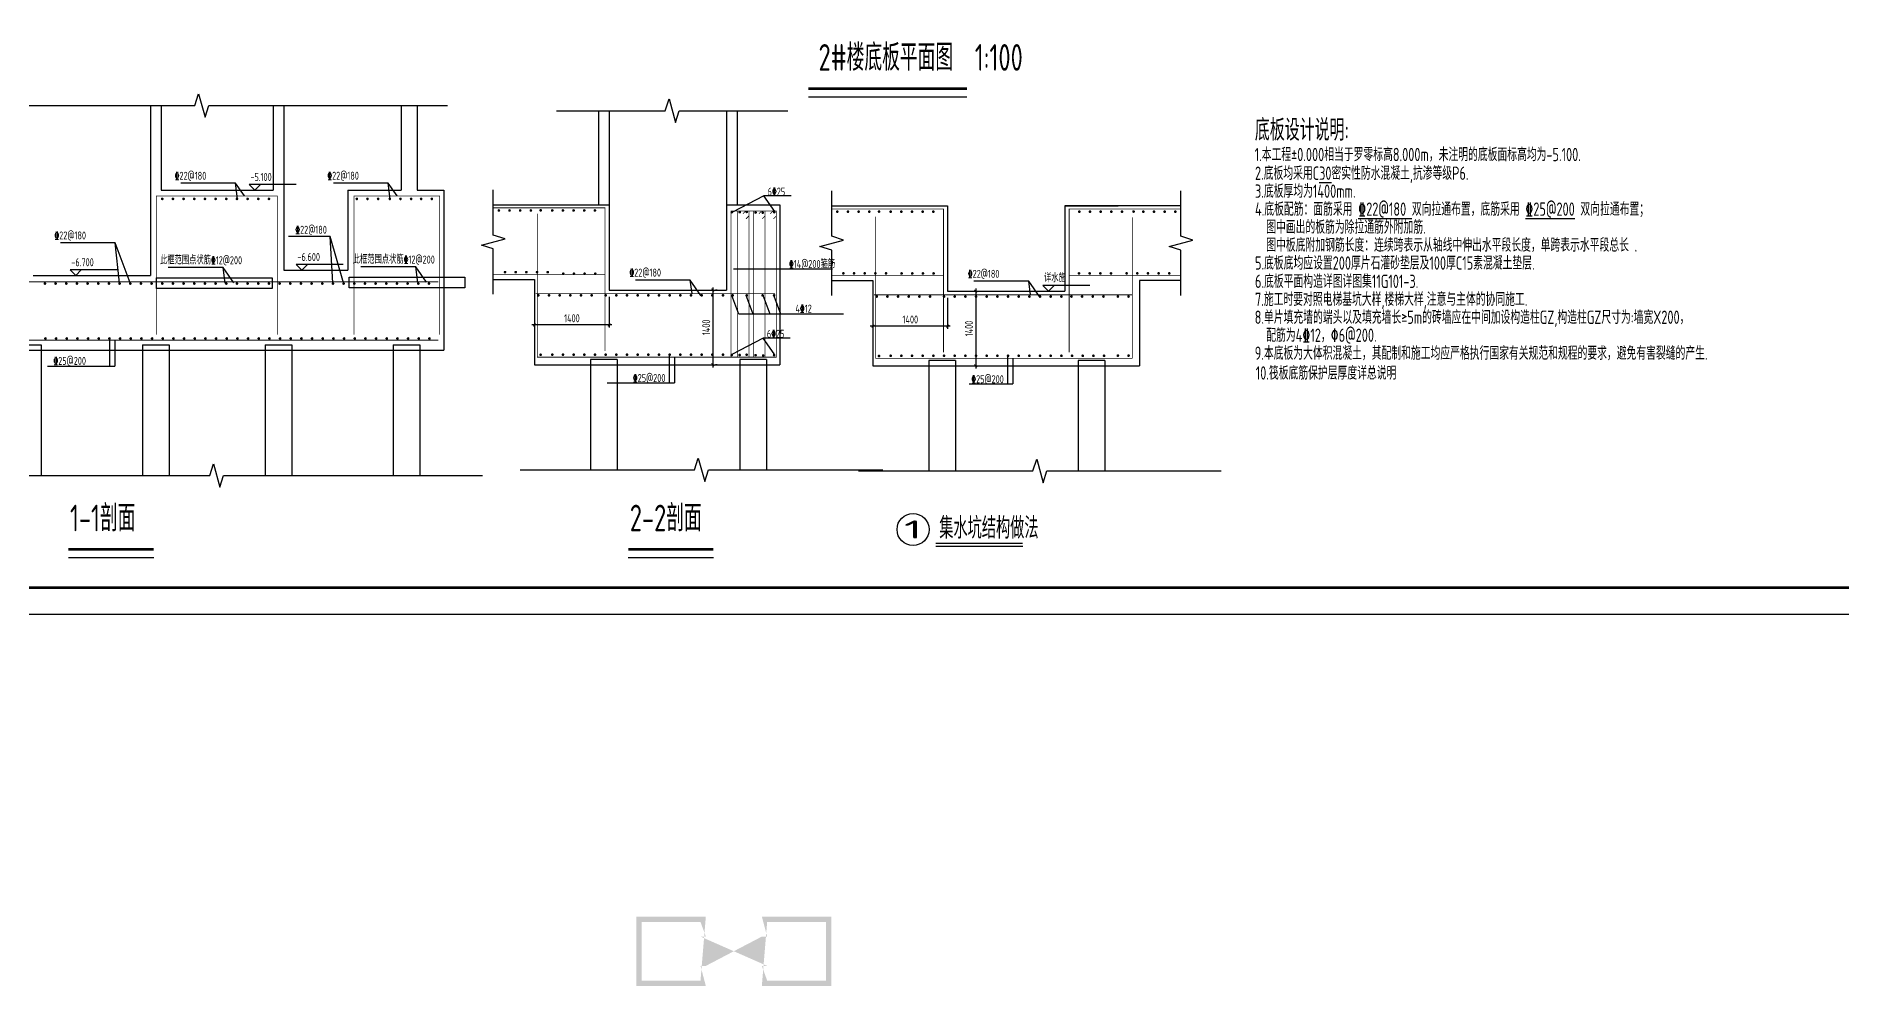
# Model space of a CAD drawing. Extents: x 627893 to 789462, y -407363 to 145317.
# Drawn here: x 665824 to 733535, y -18676 to 16952 of the extents above; entities that cross this region are included whole.
import ezdxf
from ezdxf.enums import TextEntityAlignment as Align

# ---------------------------------------------------------------- set-up
doc = ezdxf.new("R2010")
doc.units = 0
doc.header["$LTSCALE"] = 100
doc.linetypes.add('CONTINOUS', pattern=[0])
doc.layers.get('0').update_dxf_attribs({"linetype": 'CONTINUOUS'})
doc.layers.get('Defpoints').update_dxf_attribs({"linetype": 'CONTINUOUS'})
for name, color, linetype in [('AXIS', 3, 'CONTINUOUS'), ('AXIS_TEXT', 7, 'CONTINUOUS'), ('CSET', 2, 'CONTINUOUS'), ('DIM', 3, 'CONTINUOUS'), ('HATCH', 254, 'CONTINUOUS'), ('PUB_TITLE', 4, 'CONTINUOUS'), ('TEXT', 2, 'CONTINUOUS'), ('THICK', 6, 'CONTINUOUS'), ('THIN', 7, 'CONTINUOUS'), ('tm', 7, 'CONTINUOUS'), ('Z-TEXT', 2, 'CONTINUOUS'), ('标高', 7, 'CONTINUOUS')]:
    doc.layers.add(name, color=color, linetype=linetype)
doc.layers.add('REIN', color=6, linetype='CONTINUOUS', lineweight=18)
doc.styles.add('_TCH_AXIS', font='tssdeng.shx', dxfattribs={"width": 0.7, "bigfont": 'tssdchn.shx'})
doc.styles.add('COMPLEX', font='tssdeng.shx', dxfattribs={"width": 0.7, "bigfont": 'tssdchn.shx'})
doc.styles.get("Standard").update_dxf_attribs({"font": 'tssdeng.shx', "width": 0.7, "bigfont": 'tssdchn.shx'})
doc.styles.add('TSSD_Dimension', font='Tssdeng.shx', dxfattribs={"width": 0.7, "bigfont": 'tssdchn.shx'})
doc.styles.add('tssd_rein', font='tssdeng.shx', dxfattribs={"width": 0.7, "bigfont": 'hztxt.shx'})
doc.dimstyles.new('TSSD_50_100', dxfattribs={"dimtxt": 300, "dimasz": 100, "dimexe": 100, "dimexo": 250, "dimgap": 100, "dimtad": 1, "dimdec": 0, "dimlfac": 0.5, "dimzin": 0, "dimdsep": 46, "dimtxsty": 'TSSD_Dimension', "dimblk": 'ARCHTICK', "dimcen": 0, "dimdle": 100, "dimclrt": 7, "dimadec": 0, "dimazin": 0, "dimtfac": 1, "dimtdec": 0, "dimtix": 1, "dimtmove": 2, "dimatfit": 3, "dimfxl": 1, "dimtolj": 1, "dimtzin": 0, "dimarcsym": 0})

# ---------------------------------------------------------------- blocks, each defined once
blk = doc.blocks.new('_ArchTick')
at = {"color": 0, "linetype": 'ByBlock', "const_width": 0.4}
blk.add_lwpolyline([(-0.5, -0.5), (0.5, 0.5)], dxfattribs=at)
blk = doc.blocks.new('*D113')
at = {"layer": 'Defpoints', "color": 0}
for p in [(684515, 7827), (687315, 7427), (684515, 6117)]:
    blk.add_point(p, dxfattribs=at)
at = {"layer": 'DIM', "color": 0, "lineweight": -2}
for p, q in [((684515, 7577), (684515, 6017)), ((687315, 7177), (687315, 6017)), ((687415, 6117), (684415, 6117))]:
    blk.add_line(p, q, dxfattribs=at)
at = {"layer": 'DIM', "color": 0, "lineweight": -2, "xscale": 100, "yscale": 100, "zscale": 100, "rotation": 180}
blk.add_blockref('_ArchTick', (684515, 6117), dxfattribs=at)
at = {"layer": 'DIM', "color": 0, "lineweight": -2, "xscale": 100, "yscale": 100, "zscale": 100}
blk.add_blockref('_ArchTick', (687315, 6117), dxfattribs=at)
at = {"layer": 'DIM', "color": 7, "insert": (685915, 6367), "char_height": 300, "attachment_point": 5, "style": 'TSSD_Dimension'}
blk.add_mtext('\\A1;1400', dxfattribs=at)
blk = doc.blocks.new('*D114')
at = {"layer": 'Defpoints', "color": 0}
for p in [(697204, 7782), (700004, 7382), (697204, 6073)]:
    blk.add_point(p, dxfattribs=at)
at = {"layer": 'DIM', "color": 0, "lineweight": -2}
for p, q in [((697204, 7532), (697204, 5973)), ((700004, 7132), (700004, 5973)), ((700104, 6073), (697104, 6073))]:
    blk.add_line(p, q, dxfattribs=at)
at = {"layer": 'DIM', "color": 0, "lineweight": -2, "xscale": 100, "yscale": 100, "zscale": 100, "rotation": 180}
blk.add_blockref('_ArchTick', (697204, 6073), dxfattribs=at)
at = {"layer": 'DIM', "color": 0, "lineweight": -2, "xscale": 100, "yscale": 100, "zscale": 100}
blk.add_blockref('_ArchTick', (700004, 6073), dxfattribs=at)
at = {"layer": 'DIM', "color": 7, "insert": (698604, 6323), "char_height": 300, "attachment_point": 5, "style": 'TSSD_Dimension'}
blk.add_mtext('\\A1;1400', dxfattribs=at)
blk = doc.blocks.new('_AXISO')
blk.add_circle((0, 0), 0.5)
at = {"layer": 'AXIS_TEXT', "style": 'COMPLEX', "width": 1.041667}
blk.add_attdef('A', text='', height=0.56, dxfattribs=at).set_placement((-0.25, -0.28), (0.25, -0.28), align=Align.FIT)
blk = doc.blocks.new('*D115')
at = {"layer": 'Defpoints', "color": 0}
for p in [(700229, 7382), (700451, 4582), (701057, 4582)]:
    blk.add_point(p, dxfattribs=at)
at = {"layer": 'DIM', "color": 0, "lineweight": -2}
for p, q in [((701057, 7482), (701057, 4482)), ((700479, 7382), (701157, 7382)), ((700701, 4582), (701157, 4582))]:
    blk.add_line(p, q, dxfattribs=at)
at = {"layer": 'DIM', "color": 0, "lineweight": -2, "xscale": 100, "yscale": 100, "zscale": 100}
for p, rotation in [((701057, 7382), 90), ((701057, 4582), 270)]:
    blk.add_blockref('_ArchTick', p, dxfattribs=dict(at, rotation=rotation))
at = {"layer": 'DIM', "color": 7, "insert": (700807, 5982), "char_height": 300, "attachment_point": 5, "rotation": 90, "style": 'TSSD_Dimension'}
blk.add_mtext('\\A1;1400', dxfattribs=at)
blk = doc.blocks.new('*D116')
at = {"layer": 'Defpoints', "color": 0}
for p in [(691112, 7427), (691112, 4627), (691200, 4627)]:
    blk.add_point(p, dxfattribs=at)
at = {"layer": 'DIM', "color": 0, "lineweight": -2}
for p, q in [((691200, 7527), (691200, 4527)), ((691362, 7427), (691300, 7427)), ((691362, 4627), (691300, 4627))]:
    blk.add_line(p, q, dxfattribs=at)
at = {"layer": 'DIM', "color": 0, "lineweight": -2, "xscale": 100, "yscale": 100, "zscale": 100}
for p, rotation in [((691200, 7427), 90), ((691200, 4627), 270)]:
    blk.add_blockref('_ArchTick', p, dxfattribs=dict(at, rotation=rotation))
at = {"layer": 'DIM', "color": 7, "insert": (690950, 6027), "char_height": 300, "attachment_point": 5, "rotation": 90, "style": 'TSSD_Dimension'}
blk.add_mtext('\\A1;1400', dxfattribs=at)

msp = doc.modelspace()

# ---------------------------------------------------------------- hatches: boundary and pattern name
at = {"layer": 'HATCH'}
h = msp.add_hatch(color=256, dxfattribs=at)
h.paths.add_polyline_path([(690936.5, -17925.9), (690736.5, -17925.9)], flags=17)
h.paths.add_polyline_path([(690936.5, -16825.9), (690936.5, -16075.9), (688336.5, -16075.9), (688336.5, -18675.9), (690936.5, -18675.9), (690936.5, -17925.9), (690736.5, -17925.9), (690736.5, -18475.9), (688536.5, -18475.9), (688536.5, -16275.9), (690736.5, -16275.9), (690736.5, -16825.9)])
h.paths.add_polyline_path([(690936.5, -16825.9), (690736.5, -16825.9)], flags=17)
h.paths.add_polyline_path([(693236.5, -17925.9), (693036.5, -17925.9)], flags=17)
h.paths.add_polyline_path([(693236.5, -16825.9), (693236.5, -16275.9), (695436.5, -16275.9), (695436.5, -18475.9), (693236.5, -18475.9), (693236.5, -17925.9), (693036.5, -17925.9), (693036.5, -18675.9), (695636.5, -18675.9), (695636.5, -16075.9), (693036.5, -16075.9), (693036.5, -16825.9)])
h.paths.add_polyline_path([(693236.5, -16825.9), (693036.5, -16825.9)], flags=17)
edge = h.paths.add_edge_path()
edge.add_line((693036.5, -16825.9), (693036.5, -16075.9))
edge.add_line((693236.5, -16825.9), (693236.5, -16275.9))
edge.add_line((693036.5, -18675.9), (693036.5, -17925.9))
edge.add_line((693236.5, -18475.9), (693236.5, -17925.9))
edge.add_line((690736.5, -16825.9), (690736.5, -16275.9))
edge.add_line((690936.5, -16825.9), (690936.5, -16075.9))
edge.add_line((690736.5, -18475.9), (690736.5, -17925.9))
edge.add_line((690936.5, -18675.9), (690936.5, -17925.9))

# ---------------------------------------------------------------- linework, layer by layer
msp.add_line((665012.9, 5375.2), (666012.9, 5375.2))
at = {"layer": 'CSET', "color": 4}
msp.add_line((699559.2, -2176.3), (702822.1, -2176.3), dxfattribs=at)
at = {"layer": 'CSET', "color": 4, "const_width": 50}
msp.add_lwpolyline([(699559.2, -2076.3), (702822.1, -2076.3)], dxfattribs=at)
at = {"layer": 'HATCH'}
for p, q in [((686914.8, 14153.9), (686914.8, 10626.6)), ((687314.8, 14153.9), (687314.8, 7426.6)), ((691714.8, 14153.9), (691714.8, 7426.6)), ((692114.8, 14153.9), (692114.8, 10626.6)), ((682966.4, 10626.6), (687314.8, 10626.6)), ((691714.8, 10626.6), (693713.2, 10626.6)), ((693713.2, 10626.6), (693713.2, 4626.6)), ((695655.2, 10582.3), (700003.6, 10582.3)), ((700003.6, 10582.3), (700003.6, 7382.3)), ((704403.6, 10582.3), (704403.6, 7382.3)), ((704403.6, 10582.3), (706402, 10582.3)), ((708752.1, 10582.3), (704403.6, 10582.3)), ((682966.4, 7826.6), (684514.8, 7826.6)), ((684514.8, 7826.6), (684514.8, 4626.6)), ((695655.2, 7782.3), (697203.6, 7782.3)), ((697203.6, 7782.3), (697203.6, 4582.3)), ((708752.1, 7782.3), (707203.6, 7782.3)), ((707203.6, 7782.3), (707203.6, 4582.3)), ((687314.8, 7426.6), (691714.8, 7426.6)), ((700003.6, 7382.3), (704403.6, 7382.3)), ((686612.2, 4826.6), (686612.2, 683.1)), ((687612.2, 4826.6), (686612.2, 4826.6)), ((687612.2, 4826.6), (687612.2, 683.1)), ((693212.2, 4826.6), (692212.2, 4826.6)), ((692212.2, 4826.6), (692212.2, 683.1)), ((693212.2, 4826.6), (693212.2, 683.1)), ((699301, 4782.3), (699301, 638.8)), ((700301, 4782.3), (699301, 4782.3)), ((700301, 4782.3), (700301, 638.8)), ((705901, 4782.3), (704901, 4782.3)), ((704901, 4782.3), (704901, 638.8)), ((705901, 4782.3), (705901, 638.8)), ((684514.8, 4626.6), (693713.2, 4626.6)), ((697203.6, 4582.3), (707203.6, 4582.3))]:
    msp.add_line(p, q, dxfattribs=at)
at = {"layer": 'PUB_TITLE'}
msp.add_lwpolyline([(657905.8, -4740.1), (657905.8, 54659.9), (742005.8, 54659.9), (742005.8, -4740.1)], close=True, dxfattribs=at)
at = {"layer": 'PUB_TITLE', "const_width": 100}
msp.add_lwpolyline([(660405.8, -3740.1), (741005.8, -3740.1), (741005.8, 53659.9), (660405.8, 53659.9)], close=True, dxfattribs=at)
at = {"layer": 'REIN', "const_width": 30}
for points in [[(670332.5, 5755.2), (670332.5, 10954.9), (674869.7, 10954.9), (674869.7, 5750.6)], [(677745.3, 5755.2), (677745.3, 10954.9), (680954, 10954.9), (680954, 5750.6)], [(682966.4, 10508.4), (687159.1, 10508.4), (687159.1, 5140)], [(693524.3, 4909.7), (684614.8, 4909.7), (684614.8, 10290.5)], [(693351.5, 10287.8), (693455.5, 10391.7), (693580.5, 10391.7), (693580.5, 4909.7), (691879.8, 4909.7), (691879.8, 10391.7), (693580.5, 10391.7), (693580.5, 10207.9), (693471.7, 10099)], [(692325.9, 10287.8), (692429.9, 10391.7), (692554.9, 10391.7), (692554.9, 4909.7), (692128.2, 4909.7), (692128.2, 10391.7), (692554.9, 10391.7), (692554.9, 10207.9), (692446, 10099)], [(692927.9, 10287.8), (693031.8, 10391.7), (693156.9, 10391.7), (693156.9, 4909.7), (692730.2, 4909.7), (692730.2, 10391.7), (693156.9, 10391.7), (693156.9, 10207.9), (693048, 10099)], [(695655.2, 10464.1), (699848, 10464.1), (699848, 5095.7)], [(706928.4, 4865.4), (697303.7, 4865.4), (697303.7, 10178.7)], [(708752.1, 10464.1), (704559.3, 10464.1), (704559.3, 5095.7)], [(706928.4, 4865.4), (706928.4, 10152.1)], [(680900.8, 7735.7), (664248.7, 7735.7)], [(687159.1, 8012.6), (682957.2, 8012.6)], [(699848, 7968.3), (695646, 7968.3)], [(704559.3, 7968.3), (708761.2, 7968.3)], [(693524.3, 7292.3), (684554, 7292.3)], [(706928.4, 7247.9), (697242.9, 7247.9)], [(680900.8, 5544.6), (664248.7, 5544.6)]]:
    msp.add_lwpolyline(points, dxfattribs=at)
at = {"layer": 'REIN', "const_width": 50}
for points in [[(670580.2, 10846, 1), (670530.2, 10846, 1)], [(670980.2, 10846, 1), (670930.2, 10846, 1)], [(671380.2, 10846, 1), (671330.2, 10846, 1)], [(671780.2, 10846, 1), (671730.2, 10846, 1)], [(672180.2, 10846, 1), (672130.2, 10846, 1)], [(672580.2, 10846, 1), (672530.2, 10846, 1)], [(672980.2, 10846, 1), (672930.2, 10846, 1)], [(673380.2, 10846, 1), (673330.2, 10846, 1)], [(673780.2, 10846, 1), (673730.2, 10846, 1)], [(674180.2, 10846, 1), (674130.2, 10846, 1)], [(674580.2, 10846, 1), (674530.2, 10846, 1)], [(677875, 10846, 1), (677825, 10846, 1)], [(678275, 10846, 1), (678225, 10846, 1)], [(678675, 10846, 1), (678625, 10846, 1)], [(679112, 10846, 1), (679062, 10846, 1)], [(679512, 10846, 1), (679462, 10846, 1)], [(679912, 10846, 1), (679862, 10846, 1)], [(680286.6, 10846, 1), (680236.6, 10846, 1)], [(680686.6, 10846, 1), (680636.6, 10846, 1)], [(683200, 10410.9, 1), (683150, 10410.9, 1)], [(683600, 10410.9, 1), (683550, 10410.9, 1)], [(684000, 10410.9, 1), (683950, 10410.9, 1)], [(684400, 10410.9, 1), (684350, 10410.9, 1)], [(684766.8, 10416.3, 1), (684716.8, 10416.3, 1)], [(685203.8, 10410.9, 1), (685153.8, 10410.9, 1)], [(685603.8, 10410.9, 1), (685553.8, 10410.9, 1)], [(686003.8, 10410.9, 1), (685953.8, 10410.9, 1)], [(686403.8, 10410.9, 1), (686353.8, 10410.9, 1)], [(686803.8, 10410.9, 1), (686753.8, 10410.9, 1)], [(691936.1, 10347.8, 1), (691886.1, 10347.8, 1)], [(692230.9, 10347.8, 1), (692180.9, 10347.8, 1)], [(692495.4, 10358.7, 1), (692445.4, 10358.7, 1)], [(692827.4, 10335.2, 1), (692777.4, 10335.2, 1)], [(693095.9, 10328.4, 1), (693045.9, 10328.4, 1)], [(693526.4, 10347.8, 1), (693476.4, 10347.8, 1)], [(695888.9, 10366.6, 1), (695838.9, 10366.6, 1)], [(696288.9, 10366.6, 1), (696238.9, 10366.6, 1)], [(696688.9, 10366.6, 1), (696638.9, 10366.6, 1)], [(697088.9, 10366.6, 1), (697038.9, 10366.6, 1)], [(697455.6, 10371.9, 1), (697405.6, 10371.9, 1)], [(697892.7, 10366.6, 1), (697842.7, 10366.6, 1)], [(698292.7, 10366.6, 1), (698242.7, 10366.6, 1)], [(698692.7, 10366.6, 1), (698642.7, 10366.6, 1)], [(699092.7, 10366.6, 1), (699042.7, 10366.6, 1)], [(699492.7, 10366.6, 1), (699442.7, 10366.6, 1)], [(704914.6, 10366.6, -1), (704964.6, 10366.6, -1)], [(705314.6, 10366.6, -1), (705364.6, 10366.6, -1)], [(705714.6, 10366.6, -1), (705764.6, 10366.6, -1)], [(706114.6, 10366.6, -1), (706164.6, 10366.6, -1)], [(706514.6, 10366.6, -1), (706564.6, 10366.6, -1)], [(706951.7, 10371.9, -1), (707001.7, 10371.9, -1)], [(707318.4, 10366.6, -1), (707368.4, 10366.6, -1)], [(707718.4, 10366.6, -1), (707768.4, 10366.6, -1)], [(708118.4, 10366.6, -1), (708168.4, 10366.6, -1)], [(708518.4, 10366.6, -1), (708568.4, 10366.6, -1)], [(683431.5, 8097.6, 1), (683381.5, 8097.6, 1)], [(683831.5, 8097.6, 1), (683781.5, 8097.6, 1)], [(684231.5, 8097.6, 1), (684181.5, 8097.6, 1)], [(684631.5, 8097.6, 1), (684581.5, 8097.6, 1)], [(685031.5, 8097.6, 1), (684981.5, 8097.6, 1)], [(666180.2, 7670.7, 1), (666130.2, 7670.7, 1)], [(666580.2, 7670.7, 1), (666530.2, 7670.7, 1)], [(666980.2, 7670.7, 1), (666930.2, 7670.7, 1)], [(667380.2, 7670.7, 1), (667330.2, 7670.7, 1)], [(667780.2, 7670.7, 1), (667730.2, 7670.7, 1)], [(668180.2, 7670.7, 1), (668130.2, 7670.7, 1)], [(668580.2, 7670.7, 1), (668530.2, 7670.7, 1)], [(668980.2, 7670.7, 1), (668930.2, 7670.7, 1)], [(669380.2, 7670.7, 1), (669330.2, 7670.7, 1)], [(669780.2, 7670.7, 1), (669730.2, 7670.7, 1)], [(670180.2, 7670.7, 1), (670130.2, 7670.7, 1)], [(670580.2, 7670.7, 1), (670530.2, 7670.7, 1)], [(670980.2, 7670.7, 1), (670930.2, 7670.7, 1)], [(671380.2, 7670.7, 1), (671330.2, 7670.7, 1)], [(671780.2, 7670.7, 1), (671730.2, 7670.7, 1)], [(672180.2, 7670.7, 1), (672130.2, 7670.7, 1)], [(672580.2, 7670.7, 1), (672530.2, 7670.7, 1)], [(672980.2, 7670.7, 1), (672930.2, 7670.7, 1)], [(673380.2, 7670.7, 1), (673330.2, 7670.7, 1)], [(673780.2, 7670.7, 1), (673730.2, 7670.7, 1)], [(674180.2, 7670.7, 1), (674130.2, 7670.7, 1)], [(674580.2, 7670.7, 1), (674530.2, 7670.7, 1)], [(674980.2, 7670.7, 1), (674930.2, 7670.7, 1)], [(675380.2, 7670.7, 1), (675330.2, 7670.7, 1)], [(675780.2, 7670.7, 1), (675730.2, 7670.7, 1)], [(676180.2, 7670.7, 1), (676130.2, 7670.7, 1)], [(676580.2, 7670.7, 1), (676530.2, 7670.7, 1)], [(676980.2, 7670.7, 1), (676930.2, 7670.7, 1)], [(677380.2, 7670.7, 1), (677330.2, 7670.7, 1)], [(677780.2, 7670.7, 1), (677730.2, 7670.7, 1)], [(678180.2, 7670.7, 1), (678130.2, 7670.7, 1)], [(678580.2, 7670.7, 1), (678530.2, 7670.7, 1)], [(678980.2, 7670.7, 1), (678930.2, 7670.7, 1)], [(679380.2, 7670.7, 1), (679330.2, 7670.7, 1)], [(679780.2, 7670.7, 1), (679730.2, 7670.7, 1)], [(680180.2, 7670.7, 1), (680130.2, 7670.7, 1)], [(680580.2, 7670.7, 1), (680530.2, 7670.7, 1)], [(685614.2, 8037.6, 1), (685564.2, 8037.6, 1)], [(686014.2, 8037.6, 1), (685964.2, 8037.6, 1)], [(686414.2, 8037.6, 1), (686364.2, 8037.6, 1)], [(686814.2, 8037.6, 1), (686764.2, 8037.6, 1)], [(696120.4, 8053.3, 1), (696070.4, 8053.3, 1)], [(696520.4, 8053.3, 1), (696470.4, 8053.3, 1)], [(696920.4, 8053.3, 1), (696870.4, 8053.3, 1)], [(697320.4, 8053.3, 1), (697270.4, 8053.3, 1)], [(697720.4, 8053.3, 1), (697670.4, 8053.3, 1)], [(698303, 8048.9, 1), (698253, 8048.9, 1)], [(698703, 8048.9, 1), (698653, 8048.9, 1)], [(699103, 8048.9, 1), (699053, 8048.9, 1)], [(699503, 8048.9, 1), (699453, 8048.9, 1)], [(704904.2, 8048.9, -1), (704954.2, 8048.9, -1)], [(705304.2, 8048.9, -1), (705354.2, 8048.9, -1)], [(705704.2, 8048.9, -1), (705754.2, 8048.9, -1)], [(706104.2, 8048.9, -1), (706154.2, 8048.9, -1)], [(706686.9, 8053.3, -1), (706736.9, 8053.3, -1)], [(707086.9, 8053.3, -1), (707136.9, 8053.3, -1)], [(707486.9, 8053.3, -1), (707536.9, 8053.3, -1)], [(707886.9, 8053.3, -1), (707936.9, 8053.3, -1)], [(708286.9, 8053.3, -1), (708336.9, 8053.3, -1)], [(684679.9, 7227.3, 1), (684629.9, 7227.3, 1)], [(685079.9, 7227.3, 1), (685029.9, 7227.3, 1)], [(685479.9, 7227.3, 1), (685429.9, 7227.3, 1)], [(685879.9, 7227.3, 1), (685829.9, 7227.3, 1)], [(686279.9, 7227.3, 1), (686229.9, 7227.3, 1)], [(686679.9, 7227.3, 1), (686629.9, 7227.3, 1)], [(687203.8, 7227.3, 1), (687153.8, 7227.3, 1)], [(687603.8, 7227.3, 1), (687553.8, 7227.3, 1)], [(688003.8, 7227.3, 1), (687953.8, 7227.3, 1)], [(688403.8, 7227.3, 1), (688353.8, 7227.3, 1)], [(688803.8, 7227.3, 1), (688753.8, 7227.3, 1)], [(689203.8, 7227.3, 1), (689153.8, 7227.3, 1)], [(689603.8, 7227.3, 1), (689553.8, 7227.3, 1)], [(690003.8, 7227.3, 1), (689953.8, 7227.3, 1)], [(690403.8, 7227.3, 1), (690353.8, 7227.3, 1)], [(690803.8, 7227.3, 1), (690753.8, 7227.3, 1)], [(691203.8, 7227.3, 1), (691153.8, 7227.3, 1)], [(691603.8, 7227.3, 1), (691553.8, 7227.3, 1)], [(691965.3, 7227.3, 1), (691915.3, 7227.3, 1)], [(692497.9, 7227.3, 1), (692447.9, 7227.3, 1)], [(693087.4, 7227.3, 1), (693037.4, 7227.3, 1)], [(693523.1, 7227.3, 1), (693473.1, 7227.3, 1)], [(697368.7, 7182.9, 1), (697318.7, 7182.9, 1)], [(697768.7, 7182.9, 1), (697718.7, 7182.9, 1)], [(698168.7, 7182.9, 1), (698118.7, 7182.9, 1)], [(698568.7, 7182.9, 1), (698518.7, 7182.9, 1)], [(698968.7, 7182.9, 1), (698918.7, 7182.9, 1)], [(699368.7, 7182.9, 1), (699318.7, 7182.9, 1)], [(699892.7, 7182.9, 1), (699842.7, 7182.9, 1)], [(700292.7, 7182.9, 1), (700242.7, 7182.9, 1)], [(700692.7, 7182.9, 1), (700642.7, 7182.9, 1)], [(701092.7, 7182.9, 1), (701042.7, 7182.9, 1)], [(701492.7, 7182.9, 1), (701442.7, 7182.9, 1)], [(701892.7, 7182.9, 1), (701842.7, 7182.9, 1)], [(702292.7, 7182.9, 1), (702242.7, 7182.9, 1)], [(702692.7, 7182.9, 1), (702642.7, 7182.9, 1)], [(703092.7, 7182.9, 1), (703042.7, 7182.9, 1)], [(703492.7, 7182.9, 1), (703442.7, 7182.9, 1)], [(703892.7, 7182.9, 1), (703842.7, 7182.9, 1)], [(704292.7, 7182.9, 1), (704242.7, 7182.9, 1)], [(704670.7, 7182.9, 1), (704620.7, 7182.9, 1)], [(705070.7, 7182.9, 1), (705020.7, 7182.9, 1)], [(705470.7, 7182.9, 1), (705420.7, 7182.9, 1)], [(705870.7, 7182.9, 1), (705820.7, 7182.9, 1)], [(706411, 7182.9, 1), (706361, 7182.9, 1)], [(706811, 7182.9, 1), (706761, 7182.9, 1)], [(666198, 5609.6, 1), (666148, 5609.6, 1)], [(666598, 5609.6, 1), (666548, 5609.6, 1)], [(666998, 5609.6, 1), (666948, 5609.6, 1)], [(667398, 5609.6, 1), (667348, 5609.6, 1)], [(667798, 5609.6, 1), (667748, 5609.6, 1)], [(668198, 5609.6, 1), (668148, 5609.6, 1)], [(668598, 5609.6, 1), (668548, 5609.6, 1)], [(668998, 5609.6, 1), (668948, 5609.6, 1)], [(669398, 5609.6, 1), (669348, 5609.6, 1)], [(669798, 5609.6, 1), (669748, 5609.6, 1)], [(670198, 5609.6, 1), (670148, 5609.6, 1)], [(670598, 5609.6, 1), (670548, 5609.6, 1)], [(670998, 5609.6, 1), (670948, 5609.6, 1)], [(671398, 5609.6, 1), (671348, 5609.6, 1)], [(671798, 5609.6, 1), (671748, 5609.6, 1)], [(672198, 5609.6, 1), (672148, 5609.6, 1)], [(672598, 5609.6, 1), (672548, 5609.6, 1)], [(672998, 5609.6, 1), (672948, 5609.6, 1)], [(673398, 5609.6, 1), (673348, 5609.6, 1)], [(673798, 5609.6, 1), (673748, 5609.6, 1)], [(674198, 5609.6, 1), (674148, 5609.6, 1)], [(674598, 5609.6, 1), (674548, 5609.6, 1)], [(674998, 5609.6, 1), (674948, 5609.6, 1)], [(675398, 5609.6, 1), (675348, 5609.6, 1)], [(675798, 5609.6, 1), (675748, 5609.6, 1)], [(676198, 5609.6, 1), (676148, 5609.6, 1)], [(676598, 5609.6, 1), (676548, 5609.6, 1)], [(676998, 5609.6, 1), (676948, 5609.6, 1)], [(677398, 5609.6, 1), (677348, 5609.6, 1)], [(677798, 5609.6, 1), (677748, 5609.6, 1)], [(678198, 5609.6, 1), (678148, 5609.6, 1)], [(678598, 5609.6, 1), (678548, 5609.6, 1)], [(678998, 5609.6, 1), (678948, 5609.6, 1)], [(679398, 5609.6, 1), (679348, 5609.6, 1)], [(679798, 5609.6, 1), (679748, 5609.6, 1)], [(680198, 5609.6, 1), (680148, 5609.6, 1)], [(680598, 5609.6, 1), (680548, 5609.6, 1)], [(684766.8, 4998.8, -1), (684716.8, 4998.8, -1)], [(685203.8, 5004.1, -1), (685153.8, 5004.1, -1)], [(685603.8, 5004.1, -1), (685553.8, 5004.1, -1)], [(686003.8, 5004.1, -1), (685953.8, 5004.1, -1)], [(686403.8, 5004.1, -1), (686353.8, 5004.1, -1)], [(686803.8, 5004.1, -1), (686753.8, 5004.1, -1)], [(687203.8, 5004.1, -1), (687153.8, 5004.1, -1)], [(687603.8, 5004.1, -1), (687553.8, 5004.1, -1)], [(688003.8, 5004.1, -1), (687953.8, 5004.1, -1)], [(688403.8, 5004.1, -1), (688353.8, 5004.1, -1)], [(688803.8, 5004.1, -1), (688753.8, 5004.1, -1)], [(689203.8, 5004.1, -1), (689153.8, 5004.1, -1)], [(689603.8, 5004.1, -1), (689553.8, 5004.1, -1)], [(690003.8, 5004.1, -1), (689953.8, 5004.1, -1)], [(690403.8, 5004.1, -1), (690353.8, 5004.1, -1)], [(690803.8, 5004.1, -1), (690753.8, 5004.1, -1)], [(691203.8, 5004.1, -1), (691153.8, 5004.1, -1)], [(691603.8, 5004.1, -1), (691553.8, 5004.1, -1)], [(691932.9, 4988.9, 1), (691882.9, 4988.9, 1)], [(692227.8, 4988.9, 1), (692177.8, 4988.9, 1)], [(692492.3, 4999.8, 1), (692442.3, 4999.8, 1)], [(692828.1, 4983.6, 1), (692778.1, 4983.6, 1)], [(693111.7, 4970.3, 1), (693061.7, 4970.3, 1)], [(693523.2, 4988.9, 1), (693473.2, 4988.9, 1)], [(697455.6, 4954.5, -1), (697405.6, 4954.5, -1)], [(697892.7, 4959.8, -1), (697842.7, 4959.8, -1)], [(698292.7, 4959.8, -1), (698242.7, 4959.8, -1)], [(698692.7, 4959.8, -1), (698642.7, 4959.8, -1)], [(699092.7, 4959.8, -1), (699042.7, 4959.8, -1)], [(699492.7, 4959.8, -1), (699442.7, 4959.8, -1)], [(699892.7, 4959.8, -1), (699842.7, 4959.8, -1)], [(700292.7, 4959.8, -1), (700242.7, 4959.8, -1)], [(700692.7, 4959.8, -1), (700642.7, 4959.8, -1)], [(701092.7, 4959.8, -1), (701042.7, 4959.8, -1)], [(701492.7, 4959.8, -1), (701442.7, 4959.8, -1)], [(701892.7, 4959.8, -1), (701842.7, 4959.8, -1)], [(702292.7, 4959.8, -1), (702242.7, 4959.8, -1)], [(702692.7, 4959.8, -1), (702642.7, 4959.8, -1)], [(703092.7, 4959.8, -1), (703042.7, 4959.8, -1)], [(703492.7, 4959.8, -1), (703442.7, 4959.8, -1)], [(703892.7, 4959.8, -1), (703842.7, 4959.8, -1)], [(704292.7, 4959.8, -1), (704242.7, 4959.8, -1)], [(704692.7, 4959.8, -1), (704642.7, 4959.8, -1)], [(705092.7, 4959.8, -1), (705042.7, 4959.8, -1)], [(705492.7, 4959.8, -1), (705442.7, 4959.8, -1)], [(705892.7, 4959.8, -1), (705842.7, 4959.8, -1)], [(706411, 4965.5, 1), (706361, 4965.5, 1)], [(706811, 4965.5, 1), (706761, 4965.5, 1)]]:
    msp.add_lwpolyline(points, format="xyb", close=True, dxfattribs=at)
at = {"layer": 'THICK', "const_width": 100}
for points in [[(694783.8, 14980), (700725.7, 14980)], [(667035.8, -2297.9), (670232.6, -2297.9)], [(688026.4, -2297.9), (691223.3, -2297.9)]]:
    msp.add_lwpolyline(points, dxfattribs=at)
at = {"layer": 'THIN'}
for p, q in [((670112.9, 14348.8), (670112.9, 7975.2)), ((670512.9, 14348.8), (670512.9, 11175.2)), ((674712.9, 14348.8), (674712.9, 11175.2)), ((675112.9, 14348.8), (675112.9, 8175.2)), ((679512.9, 14348.8), (679512.9, 11175.2)), ((680112.9, 14348.8), (680112.9, 11175.2)), ((670512.9, 11175.2), (674712.9, 11175.2)), ((673302.5, 11432.6), (671251.8, 11432.6)), ((673637, 10954.9), (673302.5, 11432.6)), ((673380.2, 10846), (673302.5, 11432.6)), ((679024.7, 11434.5), (676973.9, 11434.5)), ((677512.9, 11175.2), (679512.9, 11175.2)), ((677512.9, 11175.2), (677512.9, 8175.2)), ((679359.2, 10956.8), (679024.7, 11434.5)), ((679102.4, 10847.9), (679024.7, 11434.5)), ((680112.9, 11175.2), (681112.9, 11175.2)), ((681112.9, 11175.2), (681112.9, 5175.2)), ((693116.6, 10959.4), (691934.8, 10345.9)), ((693527.9, 10372), (693116.6, 10959.4)), ((694131.7, 10959.4), (693116.6, 10959.4)), ((668792.6, 9193.5), (666741.8, 9193.5)), ((669355.2, 7695.7), (668792.6, 9193.5)), ((668955.2, 7695.7), (668792.6, 9193.5)), ((676847.5, 9429), (675292.8, 9429)), ((677355.2, 7695.7), (676847.5, 9429)), ((676955.2, 7695.7), (676847.5, 9429)), ((672831.9, 8267.9), (670781.1, 8267.9)), ((673232.1, 7696.2), (672831.9, 8267.9)), ((672909.6, 7681.2), (672831.9, 8267.9)), ((675112.9, 8175.2), (677512.9, 8175.2)), ((680056.6, 8292.9), (678005.8, 8292.9)), ((680456.8, 7721.2), (680056.6, 8292.9)), ((680134.3, 7706.2), (680056.6, 8292.9)), ((695680.9, 8207.9), (691975.3, 8207.9)), ((665712.9, 7975.2), (670112.9, 7975.2)), ((690353.6, 7799.6), (688302.9, 7799.6)), ((690753.8, 7228), (690353.6, 7799.6)), ((690420.9, 7292.3), (690353.6, 7799.6)), ((703042.5, 7755.3), (700991.7, 7755.3)), ((703442.7, 7183.7), (703042.5, 7755.3)), ((703109.7, 7247.9), (703042.5, 7755.3)), ((692179.8, 6523.4), (691915.3, 7227.3)), ((692712.6, 6523.4), (692447.9, 7227.9)), ((693351.2, 6523.4), (693087.3, 7225.8)), ((693753.1, 6523.4), (693498.1, 7202.3)), ((696096.5, 6523.4), (692179.8, 6523.4)), ((668573, 5634.6), (668573, 4576.4)), ((668771.1, 5544.6), (668771.1, 4576.4)), ((693088.6, 5626.7), (691906.8, 5013.2)), ((693499.9, 5039.3), (693088.6, 5626.7)), ((694103.7, 5626.7), (693088.6, 5626.7)), ((664112.9, 5175.2), (681112.9, 5175.2)), ((666012.9, 5375.2), (666012.9, 469.7)), ((669812.9, 5375.2), (670812.9, 5375.2)), ((669812.9, 5375.2), (669812.9, 469.7)), ((670812.9, 5375.2), (670812.9, 469.7)), ((674412.9, 5375.2), (675412.9, 5375.2)), ((674412.9, 5375.2), (674412.9, 469.7)), ((675412.9, 5375.2), (675412.9, 469.7)), ((679212.9, 5375.2), (680212.9, 5375.2)), ((679212.9, 5375.2), (679212.9, 469.7)), ((680212.9, 5375.2), (680212.9, 469.7)), ((689564.5, 5007.2), (689564.5, 3949)), ((689762.7, 4917.2), (689762.7, 3949)), ((702253.4, 4962.9), (702253.4, 3904.7)), ((702451.5, 4872.9), (702451.5, 3904.7)), ((666249.4, 4576.4), (668771.1, 4576.4)), ((687241, 3949), (689762.7, 3949)), ((700815.9, 3904.7), (702451.5, 3904.7))]:
    msp.add_line(p, q, dxfattribs=at)
for points in [[(662824.9, 14348.8), (671777.6, 14348.8), (671917.6, 14788.8), (672157.6, 13908.8), (672297.6, 14348.8), (681250.3, 14348.8)], [(685339.3, 14153.9), (689417.2, 14153.9), (689557.2, 14593.9), (689797.2, 13713.9), (689937.2, 14153.9), (694015, 14153.9)], [(694783.8, 14669.4), (700725.7, 14669.4)], [(682966.4, 7266.6), (682966.4, 8966.6), (682526.4, 9106.6), (683406.4, 9346.6), (682966.4, 9486.6), (682966.4, 11186.6)], [(695655.2, 7222.3), (695655.2, 8922.3), (695215.2, 9062.3), (696095.2, 9302.3), (695655.2, 9442.3), (695655.2, 11142.3)], [(708752.1, 7222.3), (708752.1, 8922.3), (708312.1, 9062.3), (709192.1, 9302.3), (708752.1, 9442.3), (708752.1, 11142.3)], [(662630.7, 469.7), (672334.5, 469.7), (672474.5, 909.7), (672714.5, 29.7), (672854.5, 469.7), (682558.4, 469.7)], [(683977.1, 683.1), (690513.1, 683.1), (690653.1, 1123.1), (690893.1, 243.1), (691033.1, 683.1), (697569.2, 683.1)], [(696665.9, 638.8), (703202, 638.8), (703342, 1078.8), (703582, 198.8), (703722, 638.8), (710258.1, 638.8)], [(667035.8, -2608.5), (670232.6, -2608.5)], [(688026.4, -2608.5), (691223.3, -2608.5)]]:
    msp.add_lwpolyline(points, dxfattribs=at)
at = {"layer": 'tm', "linetype": 'CONTINOUS'}
for points in [[(675579.8, 11385.2), (673814.4, 11385.2), (674024.4, 11175.2), (674234.4, 11385.2)], [(668864.1, 8185.2), (667098.8, 8185.2), (667308.8, 7975.2), (667518.8, 8185.2)], [(677341.5, 8385.2), (675576.1, 8385.2), (675786.1, 8175.2), (675996.1, 8385.2)], [(705337.2, 7592.3), (703571.8, 7592.3), (703781.8, 7382.3), (703991.8, 7592.3)]]:
    msp.add_lwpolyline(points, dxfattribs=at)
at = {"layer": 'Z-TEXT'}
for points in [[(670332.5, 7890.4), (674673.5, 7890.4), (674673.5, 7479.4), (670332.5, 7479.4)], [(677557.2, 7915.4), (681898.3, 7915.4), (681898.3, 7504.4), (677557.2, 7504.4)]]:
    msp.add_lwpolyline(points, close=True, dxfattribs=at)

# ---------------------------------------------------------------- block references
at = {"layer": 'AXIS'}
ref = msp.add_blockref('_AXISO', (698706.8, -1555.5), dxfattribs=dict(at, xscale=1200, yscale=1200, zscale=1200))
ref.add_attrib('A', '1', dxfattribs={"layer": 'AXIS_TEXT', "height": 678.8, "style": '_TCH_AXIS', "width": 5.2}).set_placement((698367.4, -1894.9), (699046.2, -1894.9), align=Align.FIT)

# ---------------------------------------------------------------- texts
at = {"layer": 'TEXT', "width": 0.7}
for s, p in [('2#楼底板平面图', (695161.8, 15352.9)), ('1:100', (701021.1, 15352.9)), ('1-1剖面', (667094.8, -1925)), ('2-2剖面', (688085.5, -1925))]:
    msp.add_text(s, height=1000, dxfattribs=at).set_placement(p, align=Align.BOTTOM_LEFT)
at = {"layer": 'TEXT', "color": 100, "style": 'tssd_rein', "width": 0.7}
for s, height, p in [('底板设计说明:', 800, (711523.3, 13030.9)), ('1.本工程%%P0.000相当于罗零标高8.000m，未注明的底板面标高均为-5.100.', 500, (711515.3, 12260.5)), ('2.底板均采用C%%U30%%U密实性防水混凝土,抗渗等级P6.', 500, (711528.5, 11559.7)), ('3.底板厚均为1400mm.', 500, (711528.5, 10885.9)), ('4.底板配筋：面筋采用 %%U%%13222@180 %%U双向拉通布置，底筋采用 %%U%%13225@200%%U 双向拉通布置；', 500, (711528.5, 10212.1)), ('图中画出的板筋为除拉通筋外附加筋.', 500, (711951.1, 9538.3)), ('图中板底附加钢筋长度：连续跨表示从轴线中伸出水平段长度，单跨表示水平段总长 .', 500, (711951.1, 8864.5)), ('5.底板底均应设置200厚片石灌砂垫层及100厚C15素混凝土垫层.', 500, (711528.5, 8190.7)), ('6.底板平面构造详图详图集11G101-3.', 500, (711528.5, 7504.1)), ('7.施工时要对照电梯基坑大样,楼梯大样,注意与主体的协同施工.', 500, (711528.5, 6830.3)), ('8.单片填充墙的端头以及填充墙长%%1475m的砖墙应在中间加设构造柱GZ,构造柱GZ尺寸为:墙宽X200，', 500, (711516.3, 6156.5)), ('配筋为4%%13212，%%1306@200.', 500, (711951.1, 5482.7)), ('9.本底板为大体积混凝土，其配制和施工均应严格执行国家有关规范和规程的要求，避免有害裂缝的产生.', 500, (711518.1, 4808.9))]:
    msp.add_text(s, height=height, dxfattribs=at).set_placement(p)
msp.add_text('10.筏板底筋保护层厚度详总说明', height=500, dxfattribs=at).set_placement((711556.5, 3915.9), align=Align.BOTTOM_LEFT)
at = {"layer": 'TEXT', "width": 0.7}
msp.add_text('集水坑结构做法', height=800, dxfattribs=at).set_placement((699689, -1895.9))
at = {"layer": 'THIN', "width": 0.7}
for s, p in [('%%13222@180', (671613.1, 11713)), ('%%13222@180', (677335.3, 11714.9)), ('6%%13225', (693582.7, 11118.4)), ('%%13222@180', (667103.2, 9473.9)), ('%%13222@180', (676134.5, 9688.2)), ('此框范围点状筋%%13212@200', (672009.8, 8544.1)), ('此框范围点状筋%%13212@200', (679234.5, 8569.1)), ('%%13222@180', (688664.2, 8080)), ('%%13214@200箍筋', (694918.7, 8401.9)), ('%%13222@180', (701353, 8035.7)), ('4%%13212', (694602.2, 6729)), ('6%%13225', (693554.7, 5785.8)), ('%%13225@200', (667085.1, 4770.4)), ('%%13225@200', (688811.6, 4126.9)), ('%%13225@200', (701500.4, 4082.6))]:
    msp.add_text(s, height=300, dxfattribs=at).set_placement(p, align=Align.MIDDLE_CENTER)
at = {"layer": '标高', "width": 0.7}
for s, p in [('-5.100', (673859.2, 11518.7)), ('-6.600', (675620.9, 8518.7)), ('-6.700', (667143.5, 8318.7)), ('详水施', (703616.6, 7725.8))]:
    msp.add_text(s, height=300, dxfattribs=at).set_placement(p)

# ---------------------------------------------------------------- dimensions: what is measured, and where the dimension line sits
at = {"layer": 'DIM'}
for base, p1, p2, picture, middle in [((684514.8, 6117.5), (687314.8, 7426.6), (684514.8, 7826.6), '*D113', (685914.8, 6367.5)), ((697203.6, 6073.2), (700003.6, 7382.3), (697203.6, 7782.3), '*D114', (698603.6, 6323.2))]:
    dim = msp.add_linear_dim(base=base, p1=p1, p2=p2, dimstyle='TSSD_50_100', dxfattribs=at)
    dim.commit()
    dim.dimension.update_dxf_attribs({"geometry": picture, "text_midpoint": middle})
for base, p1, p2, picture, middle in [((691199.7, 4626.6), (691112.1, 7426.6), (691112.1, 4626.6), '*D116', (690949.7, 6026.6)), ((701057.1, 4582.3), (700229, 7382.3), (700450.6, 4582.3), '*D115', (700807.1, 5982.3))]:
    dim = msp.add_linear_dim(base=base, p1=p1, p2=p2, angle=90, dimstyle='TSSD_50_100', dxfattribs=at)
    dim.commit()
    dim.dimension.update_dxf_attribs({"geometry": picture, "text_midpoint": middle})

doc.saveas('drawing.dxf')
